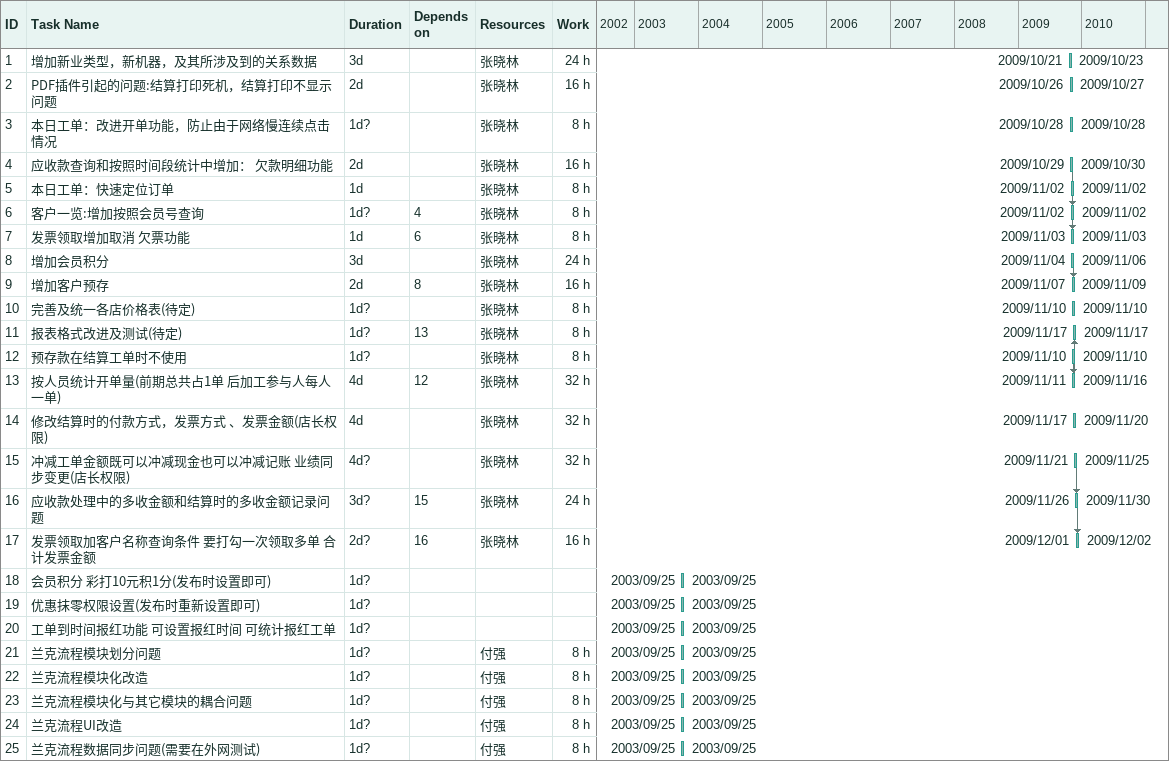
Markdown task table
| ID | Task | Duration | Start | Finish | Predecessors | Resources | Work (h) |
|---|---|---|---|---|---|---|---|
| 1 | 增加新业类型，新机器，及其所涉及到的关系数据 | 3d | 2009-10-21 | 2009-10-23 |  | 张晓林 | 24 |
| 2 | PDF插件引起的问题:结算打印死机，结算打印不显示问题 | 2d | 2009-10-26 | 2009-10-27 |  | 张晓林 | 16 |
| 3 | 本日工单：改进开单功能，防止由于网络慢连续点击情况 | 1d? | 2009-10-28 | 2009-10-28 |  | 张晓林 | 8 |
| 4 | 应收款查询和按照时间段统计中增加： 欠款明细功能 | 2d | 2009-10-29 | 2009-10-30 |  | 张晓林 | 16 |
| 5 | 本日工单：快速定位订单 | 1d | 2009-11-02 | 2009-11-02 |  | 张晓林 | 8 |
| 6 | 客户一览:增加按照会员号查询 | 1d? | 2009-11-02 | 2009-11-02 | 4 | 张晓林 | 8 |
| 7 | 发票领取增加取消 欠票功能 | 1d | 2009-11-03 | 2009-11-03 | 6 | 张晓林 | 8 |
| 8 | 增加会员积分 | 3d | 2009-11-04 | 2009-11-06 |  | 张晓林 | 24 |
| 9 | 增加客户预存 | 2d | 2009-11-07 | 2009-11-09 | 8 | 张晓林 | 16 |
| 10 | 完善及统一各店价格表(待定) | 1d? | 2009-11-10 | 2009-11-10 |  | 张晓林 | 8 |
| 11 | 报表格式改进及测试(待定) | 1d? | 2009-11-17 | 2009-11-17 | 13 | 张晓林 | 8 |
| 12 | 预存款在结算工单时不使用 | 1d? | 2009-11-10 | 2009-11-10 |  | 张晓林 | 8 |
| 13 | 按人员统计开单量(前期总共占1单 后加工参与人每人一单) | 4d | 2009-11-11 | 2009-11-16 | 12 | 张晓林 | 32 |
| 14 | 修改结算时的付款方式，发票方式 、发票金额(店长权限) | 4d | 2009-11-17 | 2009-11-20 |  | 张晓林 | 32 |
| 15 | 冲减工单金额既可以冲减现金也可以冲减记账 业绩同步变更(店长权限) | 4d? | 2009-11-21 | 2009-11-25 |  | 张晓林 | 32 |
| 16 | 应收款处理中的多收金额和结算时的多收金额记录问题 | 3d? | 2009-11-26 | 2009-11-30 | 15 | 张晓林 | 24 |
| 17 | 发票领取加客户名称查询条件 要打勾一次领取多单 合计发票金额 | 2d? | 2009-12-01 | 2009-12-02 | 16 | 张晓林 | 16 |
| 18 | 会员积分 彩打10元积1分(发布时设置即可) | 1d? | 2003-09-25 | 2003-09-25 |  |  |  |
| 19 | 优惠抹零权限设置(发布时重新设置即可) | 1d? | 2003-09-25 | 2003-09-25 |  |  |  |
| 20 | 工单到时间报红功能 可设置报红时间 可统计报红工单 | 1d? | 2003-09-25 | 2003-09-25 |  |  |  |
| 21 | 兰克流程模块划分问题 | 1d? | 2003-09-25 | 2003-09-25 |  | 付强 | 8 |
| 22 | 兰克流程模块化改造 | 1d? | 2003-09-25 | 2003-09-25 |  | 付强 | 8 |
| 23 | 兰克流程模块化与其它模块的耦合问题 | 1d? | 2003-09-25 | 2003-09-25 |  | 付强 | 8 |
| 24 | 兰克流程UI改造 | 1d? | 2003-09-25 | 2003-09-25 |  | 付强 | 8 |
| 25 | 兰克流程数据同步问题(需要在外网测试) | 1d? | 2003-09-25 | 2003-09-25 |  | 付强 | 8 |
